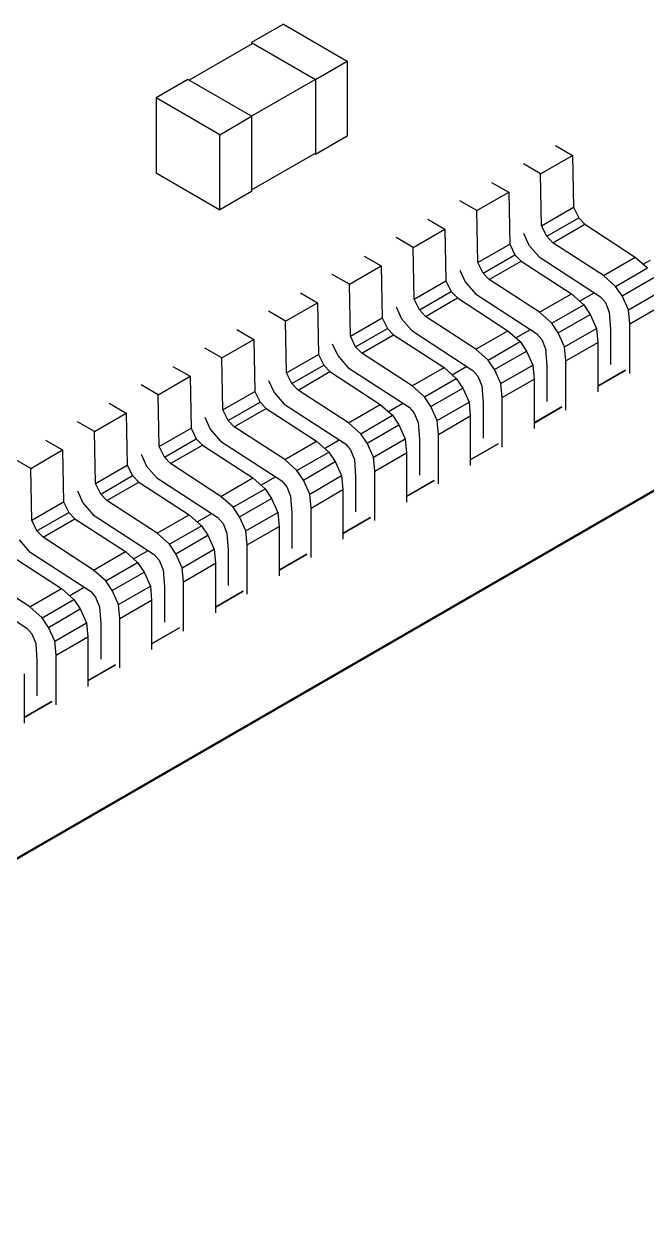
# Model space of a CAD drawing. Extents: x 0 to 11, y 0 to 8.5.
# Drawn here: x 8.7546 to 8.7999, y 5.8487 to 5.9367 of the extents above; entities that cross this region are included whole.
import ezdxf

# ---------------------------------------------------------------- set-up
doc = ezdxf.new("R2010")
doc.units = 0
doc.header["$LTSCALE"] = 0.5
doc.header["$MEASUREMENT"] = 0
doc.layers.add('VISIBLE', color=7, linetype='CONTINUOUS')

msp = doc.modelspace()

# ---------------------------------------------------------------- linework, layer by layer
at = {"layer": 'VISIBLE'}
for p, q in [((8.773472, 5.936734), (8.771152, 5.935394)), ((8.773472, 5.936734), (8.778112, 5.934055)), ((8.771199, 5.935314), (8.766605, 5.932662)), ((8.771152, 5.935394), (8.775792, 5.932715)), ((8.771152, 5.935394), (8.771152, 5.935287)), ((8.775792, 5.932715), (8.778112, 5.934055)), ((8.778112, 5.934055), (8.778112, 5.92859)), ((8.766513, 5.932715), (8.764193, 5.931376)), ((8.771152, 5.930037), (8.766513, 5.932715)), ((8.775746, 5.932689), (8.771152, 5.930037)), ((8.775792, 5.932715), (8.775792, 5.927251)), ((8.768832, 5.928697), (8.764193, 5.931376)), ((8.764193, 5.931376), (8.764193, 5.925911)), ((8.768832, 5.928697), (8.771152, 5.930037)), ((8.771152, 5.930037), (8.771152, 5.924572)), ((8.768832, 5.923232), (8.768832, 5.928697)), ((8.778112, 5.92859), (8.775792, 5.927251)), ((8.793265, 5.927906), (8.794508, 5.927188)), ((8.771152, 5.924679), (8.775746, 5.927331)), ((8.775792, 5.927251), (8.775699, 5.927304)), ((8.792188, 5.925849), (8.794508, 5.927188)), ((8.794508, 5.927188), (8.794578, 5.923414)), ((8.764193, 5.925911), (8.768832, 5.923232)), ((8.792188, 5.925849), (8.790945, 5.926566)), ((8.792258, 5.922075), (8.792188, 5.925849)), ((8.788626, 5.925227), (8.789868, 5.92451)), ((8.771152, 5.924572), (8.768832, 5.923232)), ((8.787548, 5.92317), (8.789868, 5.92451)), ((8.789868, 5.92451), (8.789938, 5.920735)), ((8.787548, 5.92317), (8.786306, 5.923888)), ((8.787618, 5.919396), (8.787548, 5.92317)), ((8.792258, 5.922075), (8.794578, 5.923414)), ((8.794578, 5.923414), (8.794961, 5.922641)), ((8.783986, 5.922548), (8.785228, 5.921831)), ((8.792641, 5.921301), (8.794961, 5.922641)), ((8.794961, 5.922641), (8.795409, 5.922175)), ((8.782908, 5.920491), (8.785228, 5.921831)), ((8.785228, 5.921831), (8.785299, 5.918056)), ((8.790945, 5.921528), (8.791342, 5.920659)), ((8.792641, 5.921301), (8.792258, 5.922075)), ((8.793089, 5.920836), (8.795409, 5.922175)), ((8.795409, 5.922175), (8.799079, 5.919791)), ((8.782908, 5.920491), (8.781666, 5.921209)), ((8.782979, 5.916717), (8.782908, 5.920491)), ((8.787618, 5.919396), (8.789938, 5.920735)), ((8.789938, 5.920735), (8.790321, 5.919962)), ((8.791342, 5.920659), (8.792084, 5.919801)), ((8.793089, 5.920836), (8.792641, 5.921301)), ((8.796759, 5.918452), (8.793089, 5.920836)), ((8.779346, 5.919869), (8.780588, 5.919152)), ((8.788001, 5.918623), (8.790321, 5.919962)), ((8.790321, 5.919962), (8.790769, 5.919496)), ((8.792084, 5.919801), (8.796538, 5.916908)), ((8.796759, 5.918452), (8.799079, 5.919791)), ((8.799079, 5.919791), (8.799972, 5.918998)), ((8.778269, 5.917813), (8.780588, 5.919152)), ((8.780588, 5.919152), (8.780659, 5.915378)), ((8.786306, 5.918849), (8.786702, 5.91798)), ((8.788001, 5.918623), (8.787618, 5.919396)), ((8.788449, 5.918157), (8.790769, 5.919496)), ((8.790769, 5.919496), (8.794439, 5.917113)), ((8.797652, 5.917658), (8.799972, 5.918998)), ((8.799667, 5.919268), (8.800198, 5.919575)), ((8.778269, 5.917813), (8.777026, 5.91853)), ((8.782979, 5.916717), (8.785299, 5.918056)), ((8.785299, 5.918056), (8.785681, 5.917283)), ((8.786702, 5.91798), (8.787444, 5.917122)), ((8.788449, 5.918157), (8.788001, 5.918623)), ((8.792119, 5.915773), (8.788449, 5.918157)), ((8.797652, 5.917658), (8.796759, 5.918452)), ((8.798116, 5.916962), (8.800436, 5.918301)), ((8.774706, 5.917191), (8.775949, 5.916473)), ((8.778339, 5.914038), (8.778269, 5.917813)), ((8.783361, 5.915944), (8.785681, 5.917283)), ((8.785681, 5.917283), (8.786129, 5.916817)), ((8.787444, 5.917122), (8.791898, 5.914229)), ((8.792119, 5.915773), (8.794439, 5.917113)), ((8.794439, 5.917113), (8.795332, 5.916319)), ((8.795028, 5.916589), (8.796087, 5.917201)), ((8.798116, 5.916962), (8.797652, 5.917658)), ((8.79858, 5.915944), (8.798116, 5.916962)), ((8.79858, 5.915944), (8.8009, 5.917283)), ((8.773629, 5.915134), (8.775949, 5.916473)), ((8.775949, 5.916473), (8.776019, 5.912699)), ((8.781666, 5.91617), (8.782062, 5.915301)), ((8.783361, 5.915944), (8.782979, 5.916717)), ((8.78381, 5.915478), (8.786129, 5.916817)), ((8.786129, 5.916817), (8.789799, 5.914434)), ((8.793012, 5.914979), (8.795332, 5.916319)), ((8.795332, 5.916319), (8.795796, 5.915622)), ((8.796538, 5.916908), (8.796909, 5.91648)), ((8.796909, 5.91648), (8.797188, 5.915783)), ((8.798673, 5.914926), (8.800992, 5.916265)), ((8.773629, 5.915134), (8.772386, 5.915851)), ((8.778339, 5.914038), (8.780659, 5.915378)), ((8.780659, 5.915378), (8.781041, 5.914604)), ((8.782062, 5.915301), (8.782804, 5.914444)), ((8.78381, 5.915478), (8.783361, 5.915944)), ((8.787479, 5.913094), (8.78381, 5.915478)), ((8.793012, 5.914979), (8.792119, 5.915773)), ((8.793476, 5.914283), (8.795796, 5.915622)), ((8.795796, 5.915622), (8.79626, 5.914604)), ((8.797188, 5.915783), (8.797281, 5.914551)), ((8.798673, 5.914926), (8.79858, 5.915944)), ((8.770066, 5.914512), (8.771309, 5.913794)), ((8.773699, 5.911359), (8.773629, 5.915134)), ((8.778721, 5.913265), (8.781041, 5.914604)), ((8.781041, 5.914604), (8.78149, 5.914139)), ((8.782804, 5.914444), (8.787259, 5.911551)), ((8.787479, 5.913094), (8.789799, 5.914434)), ((8.789799, 5.914434), (8.790692, 5.91364)), ((8.790388, 5.913911), (8.791447, 5.914522)), ((8.793476, 5.914283), (8.793012, 5.914979)), ((8.79394, 5.913265), (8.79626, 5.914604)), ((8.79626, 5.914604), (8.796353, 5.913586)), ((8.797281, 5.914551), (8.797281, 5.911972)), ((8.798673, 5.911329), (8.798673, 5.914926)), ((8.768989, 5.912455), (8.771309, 5.913794)), ((8.771309, 5.913794), (8.771379, 5.91002)), ((8.777026, 5.913491), (8.777422, 5.912622)), ((8.778721, 5.913265), (8.778339, 5.914038)), ((8.77917, 5.912799), (8.78149, 5.914139)), ((8.78149, 5.914139), (8.785159, 5.911755)), ((8.788372, 5.912301), (8.790692, 5.91364)), ((8.790692, 5.91364), (8.791156, 5.912944)), ((8.791898, 5.914229), (8.79227, 5.913801)), ((8.79227, 5.913801), (8.792548, 5.913104)), ((8.79394, 5.913265), (8.793476, 5.914283)), ((8.794033, 5.912247), (8.796353, 5.913586)), ((8.796353, 5.913586), (8.796353, 5.90999)), ((8.768989, 5.912455), (8.767746, 5.913172)), ((8.773699, 5.911359), (8.776019, 5.912699)), ((8.776019, 5.912699), (8.776402, 5.911926)), ((8.777422, 5.912622), (8.778165, 5.911765)), ((8.77917, 5.912799), (8.778721, 5.913265)), ((8.782839, 5.910416), (8.77917, 5.912799)), ((8.788372, 5.912301), (8.787479, 5.913094)), ((8.788836, 5.911604), (8.791156, 5.912944)), ((8.791156, 5.912944), (8.79162, 5.911926)), ((8.792548, 5.913104), (8.792641, 5.911872)), ((8.794033, 5.912247), (8.79394, 5.913265)), ((8.765427, 5.911833), (8.766669, 5.911116)), ((8.769059, 5.908681), (8.768989, 5.912455)), ((8.774082, 5.910586), (8.776402, 5.911926)), ((8.776402, 5.911926), (8.77685, 5.91146)), ((8.778165, 5.911765), (8.782619, 5.908872)), ((8.782839, 5.910416), (8.785159, 5.911755)), ((8.785159, 5.911755), (8.786052, 5.910961)), ((8.785748, 5.911232), (8.786808, 5.911844)), ((8.788836, 5.911604), (8.788372, 5.912301)), ((8.7893, 5.910586), (8.79162, 5.911926)), ((8.79162, 5.911926), (8.791713, 5.910908)), ((8.792641, 5.911872), (8.792641, 5.909293)), ((8.794033, 5.90865), (8.794033, 5.912247)), ((8.814824, 5.911131), (8.696293, 5.842696)), ((8.696308, 5.84267), (8.814844, 5.911108)), ((8.764349, 5.909776), (8.766669, 5.911116)), ((8.766669, 5.911116), (8.766739, 5.907341)), ((8.772386, 5.910813), (8.772782, 5.909943)), ((8.774082, 5.910586), (8.773699, 5.911359)), ((8.77453, 5.91012), (8.77685, 5.91146)), ((8.77685, 5.91146), (8.78052, 5.909076)), ((8.783732, 5.909622), (8.786052, 5.910961)), ((8.786052, 5.910961), (8.786516, 5.910265)), ((8.787259, 5.911551), (8.78763, 5.911122)), ((8.78763, 5.911122), (8.787908, 5.910426)), ((8.7893, 5.910586), (8.788836, 5.911604)), ((8.789393, 5.909568), (8.791713, 5.910908)), ((8.791713, 5.910908), (8.791713, 5.907311)), ((8.798369, 5.911565), (8.796353, 5.910401)), ((8.796353, 5.910396), (8.798373, 5.911563)), ((8.764349, 5.909776), (8.763107, 5.910494)), ((8.769059, 5.908681), (8.771379, 5.91002)), ((8.771379, 5.91002), (8.771762, 5.909247)), ((8.772782, 5.909943), (8.773525, 5.909086)), ((8.77453, 5.91012), (8.774082, 5.910586)), ((8.7782, 5.907737), (8.77453, 5.91012)), ((8.783732, 5.909622), (8.782839, 5.910416)), ((8.784196, 5.908925), (8.786516, 5.910265)), ((8.786516, 5.910265), (8.78698, 5.909247)), ((8.787908, 5.910426), (8.788001, 5.909193)), ((8.789393, 5.909568), (8.7893, 5.910586)), ((8.760787, 5.909154), (8.762029, 5.908437)), ((8.764419, 5.906002), (8.764349, 5.909776)), ((8.769442, 5.907907), (8.771762, 5.909247)), ((8.771762, 5.909247), (8.77221, 5.908781)), ((8.773525, 5.909086), (8.777979, 5.906193)), ((8.7782, 5.907737), (8.78052, 5.909076)), ((8.78052, 5.909076), (8.781413, 5.908282)), ((8.781108, 5.908553), (8.782168, 5.909165)), ((8.784196, 5.908925), (8.783732, 5.909622)), ((8.78466, 5.907907), (8.78698, 5.909247)), ((8.78698, 5.909247), (8.787073, 5.908229)), ((8.788001, 5.909193), (8.788001, 5.906614)), ((8.789393, 5.905971), (8.789393, 5.909568)), ((8.759709, 5.907097), (8.762029, 5.908437)), ((8.762029, 5.908437), (8.7621, 5.904662)), ((8.769442, 5.907907), (8.769059, 5.908681)), ((8.76989, 5.907442), (8.77221, 5.908781)), ((8.77221, 5.908781), (8.77588, 5.906397)), ((8.779093, 5.906943), (8.781413, 5.908282)), ((8.781413, 5.908282), (8.781877, 5.907586)), ((8.782619, 5.908872), (8.78299, 5.908443)), ((8.78299, 5.908443), (8.783268, 5.907747)), ((8.78466, 5.907907), (8.784196, 5.908925)), ((8.784753, 5.90689), (8.787073, 5.908229)), ((8.787073, 5.908229), (8.787073, 5.904632)), ((8.793729, 5.908886), (8.791713, 5.907722)), ((8.791713, 5.907718), (8.793733, 5.908884)), ((8.759709, 5.907097), (8.758467, 5.907815)), ((8.764419, 5.906002), (8.766739, 5.907341)), ((8.766739, 5.907341), (8.767122, 5.906568)), ((8.767746, 5.908134), (8.768143, 5.907265)), ((8.768143, 5.907265), (8.768885, 5.906407)), ((8.76989, 5.907442), (8.769442, 5.907907)), ((8.77356, 5.905058), (8.76989, 5.907442)), ((8.779093, 5.906943), (8.7782, 5.907737)), ((8.779557, 5.906247), (8.781877, 5.907586)), ((8.781877, 5.907586), (8.78234, 5.906568)), ((8.783268, 5.907747), (8.783361, 5.906514)), ((8.784753, 5.90689), (8.78466, 5.907907)), ((8.756147, 5.906475), (8.757389, 5.905758)), ((8.75978, 5.903323), (8.759709, 5.907097)), ((8.764802, 5.905229), (8.767122, 5.906568)), ((8.767122, 5.906568), (8.76757, 5.906102)), ((8.768885, 5.906407), (8.773339, 5.903514)), ((8.77356, 5.905058), (8.77588, 5.906397)), ((8.77588, 5.906397), (8.776773, 5.905604)), ((8.776468, 5.905874), (8.777528, 5.906486)), ((8.779557, 5.906247), (8.779093, 5.906943)), ((8.780021, 5.905229), (8.78234, 5.906568)), ((8.78234, 5.906568), (8.782433, 5.90555)), ((8.783361, 5.906514), (8.783361, 5.903936)), ((8.784753, 5.903293), (8.784753, 5.90689)), ((8.75507, 5.904419), (8.757389, 5.905758)), ((8.757389, 5.905758), (8.75746, 5.901984)), ((8.764802, 5.905229), (8.764419, 5.906002)), ((8.76525, 5.904763), (8.76757, 5.906102)), ((8.76757, 5.906102), (8.77124, 5.903719)), ((8.774453, 5.904264), (8.776773, 5.905604)), ((8.776773, 5.905604), (8.777237, 5.904907)), ((8.777979, 5.906193), (8.77835, 5.905764)), ((8.77835, 5.905764), (8.778629, 5.905068)), ((8.780021, 5.905229), (8.779557, 5.906247)), ((8.780113, 5.904211), (8.782433, 5.90555)), ((8.782433, 5.90555), (8.782433, 5.901953)), ((8.789089, 5.906208), (8.787073, 5.905044)), ((8.787073, 5.905039), (8.789093, 5.906205)), ((8.75507, 5.904419), (8.753827, 5.905136)), ((8.75978, 5.903323), (8.7621, 5.904662)), ((8.7621, 5.904662), (8.762482, 5.903889)), ((8.763107, 5.905455), (8.763503, 5.904586)), ((8.76525, 5.904763), (8.764802, 5.905229)), ((8.76892, 5.902379), (8.76525, 5.904763)), ((8.774453, 5.904264), (8.77356, 5.905058)), ((8.774917, 5.903568), (8.777237, 5.904907)), ((8.777237, 5.904907), (8.777701, 5.903889)), ((8.778629, 5.905068), (8.778721, 5.903836)), ((8.780113, 5.904211), (8.780021, 5.905229)), ((8.75514, 5.900644), (8.75507, 5.904419)), ((8.760162, 5.90255), (8.762482, 5.903889)), ((8.762482, 5.903889), (8.76293, 5.903423)), ((8.763503, 5.904586), (8.764245, 5.903729)), ((8.771829, 5.903195), (8.772888, 5.903807)), ((8.774917, 5.903568), (8.774453, 5.904264)), ((8.775381, 5.90255), (8.777701, 5.903889)), ((8.777701, 5.903889), (8.777793, 5.902871)), ((8.778721, 5.903836), (8.778721, 5.901257)), ((8.780113, 5.900614), (8.780113, 5.904211)), ((8.760162, 5.90255), (8.75978, 5.903323)), ((8.760611, 5.902084), (8.76293, 5.903423)), ((8.76293, 5.903423), (8.7666, 5.90104)), ((8.764245, 5.903729), (8.768699, 5.900835)), ((8.76892, 5.902379), (8.77124, 5.903719)), ((8.769813, 5.901586), (8.772133, 5.902925)), ((8.77124, 5.903719), (8.772133, 5.902925)), ((8.772133, 5.902925), (8.772597, 5.902228)), ((8.773339, 5.903514), (8.77371, 5.903086)), ((8.77371, 5.903086), (8.773989, 5.902389)), ((8.775381, 5.90255), (8.774917, 5.903568)), ((8.775474, 5.901532), (8.777793, 5.902871)), ((8.777793, 5.902871), (8.777793, 5.899274)), ((8.78445, 5.903529), (8.782433, 5.902365)), ((8.782433, 5.90236), (8.784454, 5.903526)), ((8.75514, 5.900644), (8.75746, 5.901984)), ((8.75746, 5.901984), (8.757842, 5.901211)), ((8.758467, 5.902776), (8.758863, 5.901907)), ((8.760611, 5.902084), (8.760162, 5.90255)), ((8.76428, 5.8997), (8.760611, 5.902084)), ((8.769813, 5.901586), (8.76892, 5.902379)), ((8.770277, 5.900889), (8.772597, 5.902228)), ((8.772597, 5.902228), (8.773061, 5.90121)), ((8.773989, 5.902389), (8.774082, 5.901157)), ((8.775474, 5.901532), (8.775381, 5.90255)), ((8.755522, 5.899871), (8.757842, 5.901211)), ((8.757842, 5.901211), (8.758291, 5.900745)), ((8.758863, 5.901907), (8.759605, 5.90105)), ((8.767189, 5.900517), (8.768248, 5.901128)), ((8.770277, 5.900889), (8.769813, 5.901586)), ((8.770741, 5.899871), (8.773061, 5.90121)), ((8.773061, 5.90121), (8.773154, 5.900193)), ((8.774082, 5.901157), (8.774082, 5.898578)), ((8.775474, 5.897935), (8.775474, 5.901532)), ((8.755522, 5.899871), (8.75514, 5.900644)), ((8.755971, 5.899405), (8.758291, 5.900745)), ((8.758291, 5.900745), (8.76196, 5.898361)), ((8.759605, 5.90105), (8.76406, 5.898157)), ((8.76428, 5.8997), (8.7666, 5.90104)), ((8.765173, 5.898907), (8.767493, 5.900246)), ((8.7666, 5.90104), (8.767493, 5.900246)), ((8.767493, 5.900246), (8.767957, 5.89955)), ((8.768699, 5.900835), (8.769071, 5.900407)), ((8.769071, 5.900407), (8.769349, 5.89971)), ((8.770741, 5.899871), (8.770277, 5.900889)), ((8.77981, 5.90085), (8.777793, 5.899686)), ((8.777793, 5.899681), (8.779814, 5.900848)), ((8.755971, 5.899405), (8.755522, 5.899871)), ((8.75964, 5.897022), (8.755971, 5.899405)), ((8.765173, 5.898907), (8.76428, 5.8997)), ((8.765637, 5.89821), (8.767957, 5.89955)), ((8.767957, 5.89955), (8.768421, 5.898532)), ((8.769349, 5.89971), (8.769442, 5.898478)), ((8.770834, 5.898853), (8.770741, 5.899871)), ((8.770834, 5.898853), (8.773154, 5.900193)), ((8.773154, 5.900193), (8.773154, 5.896596)), ((8.754223, 5.899228), (8.754966, 5.898371)), ((8.762549, 5.897838), (8.763609, 5.89845)), ((8.765637, 5.89821), (8.765173, 5.898907)), ((8.766101, 5.897192), (8.768421, 5.898532)), ((8.768421, 5.898532), (8.768514, 5.897514)), ((8.769442, 5.898478), (8.769442, 5.895899)), ((8.770834, 5.895256), (8.770834, 5.898853)), ((8.753651, 5.898066), (8.757321, 5.895682)), ((8.754966, 5.898371), (8.75942, 5.895478)), ((8.75964, 5.897022), (8.76196, 5.898361)), ((8.760533, 5.896228), (8.762853, 5.897567)), ((8.76196, 5.898361), (8.762853, 5.897567)), ((8.762853, 5.897567), (8.763317, 5.896871)), ((8.76406, 5.898157), (8.764431, 5.897728)), ((8.764431, 5.897728), (8.764709, 5.897032)), ((8.766101, 5.897192), (8.765637, 5.89821)), ((8.77517, 5.898171), (8.773154, 5.897007)), ((8.773154, 5.897002), (8.775174, 5.898169)), ((8.755001, 5.894343), (8.751331, 5.896726)), ((8.760533, 5.896228), (8.75964, 5.897022)), ((8.760997, 5.895531), (8.763317, 5.896871)), ((8.763317, 5.896871), (8.763781, 5.895853)), ((8.764709, 5.897032), (8.764802, 5.895799)), ((8.766194, 5.896174), (8.766101, 5.897192)), ((8.766194, 5.896174), (8.768514, 5.897514)), ((8.768514, 5.897514), (8.768514, 5.893917)), ((8.760997, 5.895531), (8.760533, 5.896228)), ((8.761461, 5.894514), (8.763781, 5.895853)), ((8.763781, 5.895853), (8.763874, 5.894835)), ((8.766194, 5.892577), (8.766194, 5.896174)), ((8.750326, 5.895692), (8.75478, 5.892799)), ((8.755001, 5.894343), (8.757321, 5.895682)), ((8.757321, 5.895682), (8.758214, 5.894889)), ((8.757909, 5.895159), (8.758969, 5.895771)), ((8.75942, 5.895478), (8.759791, 5.895049)), ((8.759791, 5.895049), (8.760069, 5.894353)), ((8.761461, 5.894514), (8.760997, 5.895531)), ((8.764802, 5.895799), (8.764802, 5.89322)), ((8.77053, 5.895492), (8.768514, 5.894328)), ((8.768514, 5.894324), (8.770534, 5.89549)), ((8.755894, 5.893549), (8.755001, 5.894343)), ((8.755894, 5.893549), (8.758214, 5.894889)), ((8.756358, 5.892853), (8.758678, 5.894192)), ((8.758214, 5.894889), (8.758678, 5.894192)), ((8.758678, 5.894192), (8.759141, 5.893174)), ((8.760069, 5.894353), (8.760162, 5.893121)), ((8.761554, 5.893496), (8.761461, 5.894514)), ((8.761554, 5.893496), (8.763874, 5.894835)), ((8.763874, 5.894835), (8.763874, 5.891238)), ((8.756358, 5.892853), (8.755894, 5.893549)), ((8.756822, 5.891835), (8.759141, 5.893174)), ((8.759141, 5.893174), (8.759234, 5.892156)), ((8.761554, 5.889899), (8.761554, 5.893496)), ((8.75478, 5.892799), (8.755151, 5.89237)), ((8.755151, 5.89237), (8.75543, 5.891674)), ((8.756822, 5.891835), (8.756358, 5.892853)), ((8.760162, 5.893121), (8.760162, 5.890542)), ((8.76589, 5.892814), (8.763874, 5.89165)), ((8.763874, 5.891645), (8.765894, 5.892811)), ((8.75543, 5.891674), (8.755522, 5.890442)), ((8.756914, 5.890817), (8.756822, 5.891835)), ((8.756914, 5.890817), (8.759234, 5.892156)), ((8.759234, 5.892156), (8.759234, 5.888559)), ((8.756914, 5.88722), (8.756914, 5.890817)), ((8.755522, 5.890442), (8.755522, 5.887863)), ((8.761251, 5.890135), (8.759234, 5.888971)), ((8.759234, 5.888966), (8.761255, 5.890133)), ((8.754594, 5.889477), (8.754594, 5.88588)), ((8.756611, 5.887456), (8.754594, 5.886292)), ((8.754594, 5.886287), (8.756615, 5.887454))]:
    msp.add_line(p, q, dxfattribs=at)

doc.saveas('drawing.dxf')
